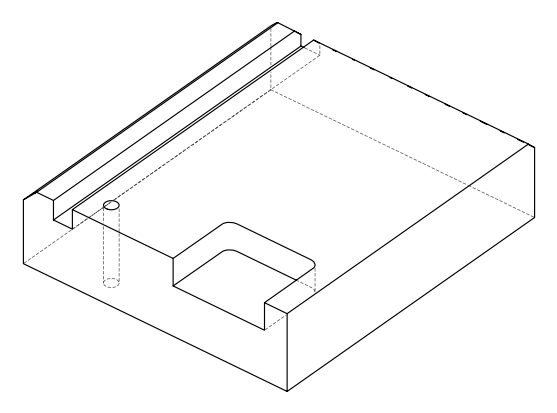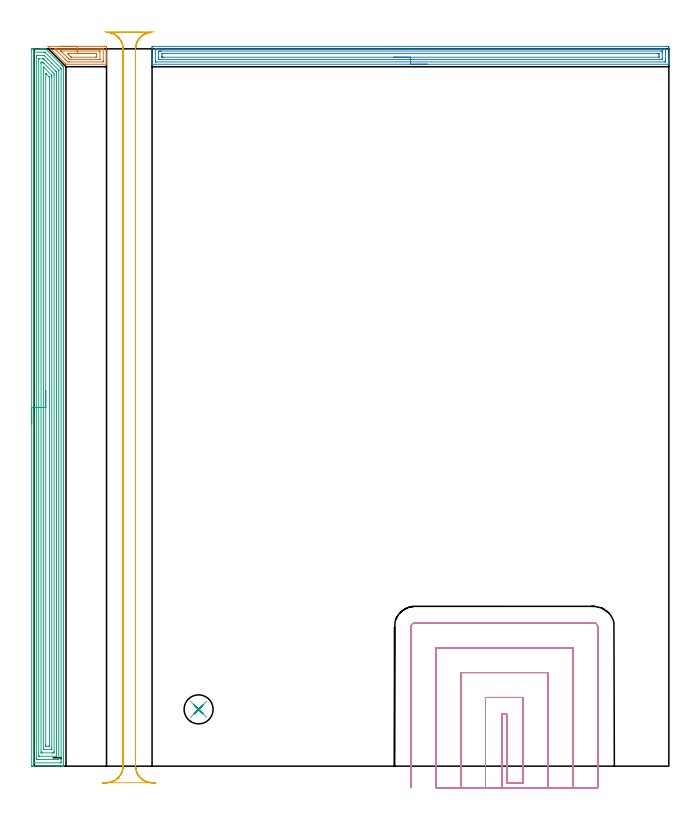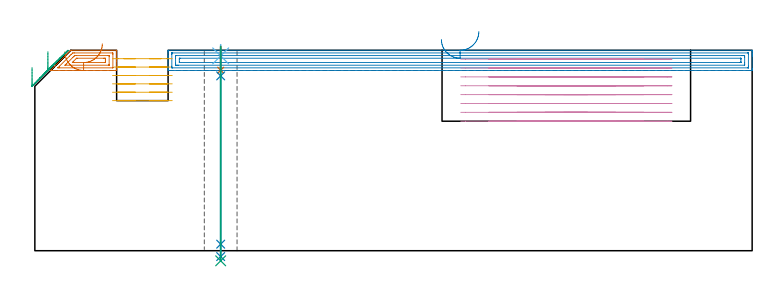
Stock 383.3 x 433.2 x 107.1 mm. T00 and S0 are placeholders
(PLAN: 9 operations, 5 tool changes, 71.3 min)
(1 AREA_MILL | FG_CHAMFER_SURFACE | UGT0205_001 | 1.22 min | 2755 mm3)
(2 AREA_MILL_1 | FG_CHAMFER_SURFACE_1 | UGT0205_001 | 10.24 min | 18552 mm3)
(3 AREA_MILL_2 | FG_CHAMFER_SURFACE_2 | UGT0205_001 | 24.44 min | 79090 mm3)
(4 MILL_SLOT | SLOT_PARTIAL_RECTANGULAR | UGT0201_094 | Follow Part, ap 5, ae 75% | 22.63 min | 483206 mm3)
(5 MILL_RECTANGULAR_SLOT | SLOT_RECTANGULAR | UGT0201_094 | Follow Part, ap 5, ae 75% | 11.66 min | 319740 mm3)
(6 SPOT_DRILL | STEP1HOLE | NXT0321_9005460120000 | 0.05 min | 150 mm3)
(7 DRILL_BLIND_HOLE_INTO_CENTER | STEP1HOLE | UGT0301_191 | 0.05 min | 337 mm3)
(8 GUN_DRILL_THROUGH_HOLE | STEP1HOLE | UGT0307_003 | 0.53 min | 3697 mm3)
(9 SPADE_DRILL_TO_ENLARGE_THROUGH_HOLE | STEP1HOLE | UGT0306_008 | 0.46 min | 21535 mm3)
(TOOL UGT0205_001 | Chamfer Mill 20 x 3 x 45 deg. | D20 FL50 Z2)
(TOOL UGT0201_094 | End mill 20 mm | D20 FL38 Z4)
(TOOL NXT0321_9005460120000 | NC Spot Drill, 142deg, 12mm, Carbide, Uncoated | D12 PA142 FL30 Z2)
(TOOL UGT0301_191 | Twist Drill 7.1 mm | D7.1 PA118 FL66 Z2)
(TOOL UGT0307_003 | Gun Drill 7 mm | D7 PA130 FL24 Z1)
(TOOL UGT0306_008 | Spade Drill 17.5mm | D17.5 PA132 FL10 Z2)
(OP 1 AREA_MILL)
G17 G21 G94 G90
T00 M6
G54
G17 G0 G90 X16.05 Y434.7 S1061 M3
G43 Z117.1 H0
Z106.3
G94 G1 X16.088 Z105.428 F250.
X16.202 Z104.564
X16.391 Z103.712
X16.653 Z102.88
X16.987 Z102.074
X17.39 Z101.3
X17.858 Z100.564
X18.39 Z99.872
X18.979 Z99.229
X19.622 Z98.64
X20.314 Z98.108
X21.05 Z97.64
X21.824 Z97.237
X22.63 Z96.903
X23.462 Z96.641
X24.314 Z96.452
X25.178 Z96.338
X26.05 Z96.3
X43.244
X43.611 Y434.694 Z96.302
X43.69 Y434.691 Z96.305
X43.7 Y434.605 Z96.391
Y429.743 Z101.25
Y428.887 Z102.113
X43.699 Y423.935 Z107.065
X43.69 Y423.905 Z107.095
X43.685 Y423.9 Z107.1
X19.437
X19.205 Y423.904 Z107.089
X19.115 Y423.984 Z107.014
X8.562 Y434.538 Z96.46
X8.481 Y434.62 Z96.377
X8.414 Y434.691 Z96.305
X8.46 Y434.696 Z96.302
X8.535 Y434.7 Z96.3
X8.562
X26.05
Y433.286 Z97.714
X41.485
X41.688 Y433.279 Z97.721
X41.697 Y433.214 Z97.786
X41.698 Y433.193 Z97.807
X41.7 Y433.07 Z97.93
X41.699 Y425.977 Z105.023
X41.697 Y425.756 Z105.244
X41.69 Y425.322 Z105.678
X41.477 Y425.314 Z105.686
X21.2
X20.319 Y425.315 Z105.685
X20.313 Y425.316 Z105.684
X19.437 Y426.117 Z104.883
X19.355 Y426.197 Z104.803
X18.555 Y426.994 Z104.006
X13.147 Y432.403 Z98.597
X12.383 Y433.172 Z97.828
X12.331 Y433.231 Z97.769
X12.383 Y433.282 Z97.718
X12.389 Y433.284 Z97.716
X13.265 Y433.286 Z97.714
X26.05
Y431.872 Z99.128
X39.365 Y431.871 Z99.129
X39.577 Y431.869 Z99.131
X39.653 Y431.867 Z99.133
X39.679 Y431.865 Z99.135
X39.69 Y431.834 Z99.166
X39.7 Y431.516 Z99.484
Y427.083 Z103.917
X39.696 Y426.866 Z104.134
X39.692 Y426.758 Z104.242
X39.69 Y426.737 Z104.263
X39.642 Y426.734 Z104.266
X39.542 Y426.732 Z104.268
X39.188 Y426.729 Z104.271
X22.082
X21.55 Y426.732 Z104.268
X21.378 Y426.735 Z104.265
X21.292 Y426.741 Z104.259
X21.2 Y426.82 Z104.18
X20.926 Y427.083 Z103.917
X20.319 Y427.682 Z103.318
X16.792 Y431.208 Z99.792
X16.485 Y431.516 Z99.484
X16.177 Y431.832 Z99.168
X16.146 Y431.865 Z99.135
X16.165 Y431.867 Z99.133
X16.227 Y431.87 Z99.13
X16.321 Y431.871 Z99.129
X16.438
X26.05 Y431.872 Z99.128
Y430.457 Z100.543
X37.244
X37.495 Y430.455 Z100.545
X37.621 Y430.453 Z100.547
X37.676 Y430.451 Z100.549
X37.69 Y430.417 Z100.583
X37.698 Y430. Z101.
X37.699 Y429.743 Z101.257
X37.7 Y429.112 Z101.888
X37.698 Y428.857 Z102.143
X37.692 Y428.233 Z102.767
X37.684 Y428.15 Z102.85
X37.604 Y428.147 Z102.853
X37.427 Y428.145 Z102.855
X37.072 Y428.143 Z102.857
X36.9
X22.792
X22.437 Y428.146 Z102.854
X22.349 Y428.149 Z102.851
X22.309 Y428.152 Z102.848
X22.25 Y428.207 Z102.793
X22.082 Y428.369 Z102.631
X20.706 Y429.743 Z101.257
X20.319 Y430.133 Z100.867
X20.062 Y430.398 Z100.602
X20.015 Y430.451 Z100.549
X20.104 Y430.453 Z100.547
X20.319 Y430.456 Z100.544
X20.491 Y430.457 Z100.543
X21.2
X26.05
X26.922 Z100.581
X27.786 Z100.695
X28.638 Z100.883
X29.47 Z101.146
X30.276 Z101.48
X31.05 Z101.882
X31.786 Z102.351
X32.478 Z102.882
X33.121 Z103.472
X33.71 Z104.115
X34.241 Z104.807
X34.71 Z105.543
X35.113 Z106.317
X35.447 Z107.123
X35.709 Z107.955
X35.898 Z108.806
X36.012 Z109.671
X36.05 Z110.543
G0 Z117.1
M5
M2
(OP 2 AREA_MILL_1)
G17 G21 G94 G90
T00 M6
G54
G17 G0 G90 X237.25 Y423.9 S1061 M3
G43 Z117.1 H0
G94 G1 X237.212 Z116.228 F250.
X237.098 Z115.363
X236.909 Z114.512
X236.647 Z113.68
X236.313 Z112.874
X235.91 Z112.1
X235.442 Z111.364
X234.91 Z110.672
X234.321 Z110.029
X233.678 Z109.439
X232.986 Z108.908
X232.25 Z108.44
X231.476 Z108.037
X230.67 Z107.703
X229.838 Z107.441
X228.986 Z107.252
X228.122 Z107.138
X227.25 Z107.1
X71.371
X71.209 Y423.903 Z107.088
X71.2 Y423.931 Z107.06
Y424.3 Z106.7
Y424.633 Z106.366
Y425.31 Z105.685
Y426.535 Z104.462
Y427.083 Z103.911
Y427.696 Z103.299
Y433.564 Z97.433
X71.204 Y434.176 Z96.821
X71.208 Y434.692 Z96.306
X71.295 Y434.694 Z96.303
X71.817 Y434.7 Z96.3
X382.155
X382.683 Y434.699 Z96.301
X383.205 Y434.694 Z96.303
X383.292 Y434.692 Z96.306
X383.296 Y434.176 Z96.821
X383.3 Y433.564 Z97.434
Y427.083 Z103.911
Y426.535 Z104.462
Y426.197 Z104.799
Y425.649 Z105.347
Y425.31 Z105.685
Y424.633 Z106.366
Y424.3 Z106.7
Y423.931 Z107.06
X383.291 Y423.903 Z107.088
X383.13 Y423.9 Z107.1
X227.25
Y425.314 Z105.686
X73.604
X73.381 Y425.315 Z105.685
X73.272 Y425.318 Z105.682
X73.221 Y425.321 Z105.679
X73.209 Y425.328 Z105.672
X73.206 Y425.346 Z105.654
X73.202 Y425.454 Z105.546
X73.2 Y425.711 Z105.289
Y426.197 Z104.803
Y432.403 Z98.597
X73.202 Y432.802 Z98.198
X73.21 Y433.204 Z97.796
X73.224 Y433.279 Z97.721
X73.271 Y433.282 Z97.718
X73.381 Y433.284 Z97.716
X73.604 Y433.286 Z97.714
X380.896
X381.119 Y433.285 Z97.715
X381.228 Y433.282 Z97.718
X381.279 Y433.279 Z97.721
X381.291 Y433.272 Z97.728
X381.294 Y433.254 Z97.746
X381.298 Y433.146 Z97.854
X381.3 Y432.889 Z98.111
Y432.403 Z98.597
X381.299 Y426.197 Z104.803
X381.298 Y425.798 Z105.202
X381.29 Y425.396 Z105.604
X381.276 Y425.321 Z105.679
X381.229 Y425.318 Z105.682
X381.118 Y425.316 Z105.684
X380.896 Y425.314 Z105.686
X227.25
Y426.728 Z104.272
X75.39 Y426.729 Z104.271
X75.271 Y426.731 Z104.269
X75.229 Y426.733 Z104.267
X75.213 Y426.735 Z104.265
X75.209 Y426.769 Z104.231
X75.204 Y426.895 Z104.105
X75.201 Y427.083 Z103.917
X75.2 Y427.272 Z103.728
Y428.159 Z102.841
Y430.819 Z100.181
X75.203 Y431.516 Z99.484
X75.207 Y431.699 Z99.301
X75.221 Y431.865 Z99.135
X75.39 Y431.867 Z99.133
X75.927 Y431.87 Z99.13
X76.284 Y431.871 Z99.129
X76.819 Y431.872 Z99.128
X379.11 Y431.871 Z99.129
X379.229 Y431.869 Z99.131
X379.271 Y431.867 Z99.133
X379.287 Y431.866 Z99.134
X379.291 Y431.831 Z99.169
X379.296 Y431.705 Z99.295
X379.299 Y431.516 Z99.484
X379.3 Y431.328 Z99.672
Y430.441 Z100.559
Y427.781 Z103.219
X379.297 Y427.083 Z103.917
X379.293 Y426.901 Z104.099
X379.279 Y426.736 Z104.264
X379.11 Y426.734 Z104.266
X378.573 Y426.73 Z104.27
X378.216 Y426.729 Z104.271
X377.681
X227.25 Y426.728 Z104.272
Y428.143 Z102.857
X77.896
X77.301 Y428.145 Z102.855
X77.234 Y428.147 Z102.853
X77.217 Y428.149 Z102.851
X77.21 Y428.16 Z102.84
X77.207 Y428.21 Z102.79
X77.203 Y428.418 Z102.582
X77.2 Y428.834 Z102.166
X77.201 Y430.175 Z100.825
X77.203 Y430.391 Z100.609
X77.207 Y430.444 Z100.556
X77.211 Y430.451 Z100.549
X77.219 Y430.453 Z100.547
X77.248 Y430.456 Z100.544
X77.351 Y430.457 Z100.543
X376.604
X377.199 Y430.455 Z100.545
X377.266 Y430.453 Z100.547
X377.283 Y430.451 Z100.549
X377.29 Y430.44 Z100.56
X377.293 Y430.39 Z100.61
X377.297 Y430.182 Z100.818
X377.3 Y429.766 Z101.234
Y428.88 Z102.12
X377.299 Y428.425 Z102.575
X377.296 Y428.209 Z102.791
X377.293 Y428.156 Z102.844
X377.289 Y428.149 Z102.851
X377.281 Y428.147 Z102.853
X377.252 Y428.144 Z102.856
X377.149 Y428.143 Z102.857
X227.25
X226.378 Z102.895
X225.514 Z103.009
X224.662 Z103.198
X223.83 Z103.46
X223.024 Z103.794
X222.25 Z104.197
X221.514 Z104.666
X220.822 Z105.197
X220.179 Z105.786
X219.59 Z106.429
X219.058 Z107.122
X218.59 Z107.857
X218.187 Z108.631
X217.853 Z109.437
X217.591 Z110.269
X217.402 Z111.121
X217.288 Z111.986
X217.25 Z112.857
G0 Z117.1
M5
M2
(OP 3 AREA_MILL_2)
G17 G21 G94 G90
T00 M6
G54
G17 G0 G90 X-1.5 Y206.6 S1061 M3
G43 Z117.1 H0
Z97.9
G94 G1 Y206.638 Z97.028 F250.
Y206.752 Z96.163
Y206.941 Z95.312
Y207.203 Z94.48
Y207.537 Z93.674
Y207.94 Z92.9
Y208.408 Z92.164
Y208.94 Z91.472
Y209.529 Z90.829
Y210.172 Z90.24
Y210.864 Z89.708
Y211.6 Z89.24
Y212.374 Z88.837
Y213.18 Z88.503
Y214.012 Z88.241
Y214.864 Z88.052
Y215.728 Z87.938
Y216.6 Z87.9
X-1.499 Y432.569 Z87.901
X-1.496 Y432.963 Z87.902
X-1.493 Y433.19 Z87.905
X-1.11 Y433.2 Z88.288
X4.153 Z93.547
X4.669 Z94.066
X5.03 Z94.426
X5.547 Z94.942
X5.907 Z95.302
X6.784 Y433.199 Z96.182
X6.893 Y433.197 Z96.288
X6.936 Y433.165 Z96.333
X15.818 Y424.282 Z105.218
X16.679 Y423.421 Z106.078
X16.725 Y423.376 Z106.122
X16.772 Y423.328 Z106.171
X16.966 Y423.135 Z106.365
X17.017 Y423.084 Z106.414
X17.07 Y423.03 Z106.469
X17.253 Y422.848 Z106.652
X17.309 Y422.792 Z106.706
X17.369 Y422.732 Z106.767
X17.625 Y422.474 Z107.022
X17.696 Y422.394 Z107.089
X17.7 Y422.285 Z107.1
Y0.184
X17.697 Y0.01 Z107.089
X17.542 Y0.003 Z106.934
X17.379 Y0. Z106.778
X17.154 Z106.553
X16.432 Z105.827
X15.195 Z104.592
X13.801 Z103.197
X-1.11 Z88.288
X-1.371 Y0.003 Z88.027
X-1.492 Y0.01 Z87.906
X-1.499 Y0.134 Z87.899
X-1.5 Y4.006 Z87.9
Y216.6
X-0.086 Z89.314
X-0.085 Y430.631 Z89.315
X-0.079 Y431.189 Z89.321
X-0.014 Y431.193 Z89.386
X0.096 Y431.197 Z89.496
X0.233 Y431.2 Z89.633
X5.907 Z95.307
X6.374 Y431.198 Z95.774
X6.424 Y431.194 Z95.824
X6.447 Y431.19 Z95.847
X6.543 Y431.1 Z95.943
X6.701 Y430.947 Z96.101
X6.784 Y430.866 Z96.184
X6.87 Y430.78 Z96.27
X15.812 Y421.838 Z105.212
X16.078 Y421.565 Z105.478
X16.26 Y421.378 Z105.66
X16.279 Y421.344 Z105.679
X16.282 Y421.325 Z105.682
X16.284 Y421.279 Z105.684
X16.285 Y421.093 Z105.685
X16.286 Y420.943 Z105.686
X16.285 Y2.57 Z105.685
X16.279 Y2.011 Z105.679
X16.213 Y2.007 Z105.613
X16.104 Y2.003 Z105.504
X15.966 Y2. Z105.366
X0.178 Y2.001 Z89.578
X-0.015 Y2.005 Z89.385
X-0.05 Y2.008 Z89.35
X-0.079 Y2.014 Z89.321
X-0.08 Y2.059 Z89.32
X-0.085 Y2.269 Z89.315
Y2.42
X-0.086 Y3.164 Z89.314
Y216.6
X1.328 Z90.728
X1.329 Y428.294 Z90.729
X1.334 Y428.992 Z90.734
X1.335 Y429.182 Z90.735
X1.522 Y429.19 Z90.922
X2.196 Y429.199 Z91.596
X5.704 Z95.104
X5.907 Y429.193 Z95.307
X5.974 Y429.19 Z95.374
X6.016 Y429.173 Z95.416
X6.054 Y429.138 Z95.454
X6.207 Y428.992 Z95.607
X10.681 Y424.52 Z100.081
X14.678 Y420.522 Z104.078
X14.794 Y420.404 Z104.194
X14.85 Y420.342 Z104.25
X14.862 Y420.327 Z104.262
X14.865 Y420.301 Z104.265
X14.868 Y420.246 Z104.268
X14.871 Y420.049 Z104.271
Y4.906
X14.866 Y4.208 Z104.266
X14.864 Y4.018 Z104.264
X14.678 Y4.01 Z104.078
X14.004 Y4.001 Z103.404
X2.399 Y4. Z91.799
X1.723 Y4.003 Z91.123
X1.522 Y4.01 Z90.922
X1.335 Y4.021 Z90.735
X1.332 Y4.208 Z90.732
X1.33 Y4.404 Z90.73
X1.329 Y5.102 Z90.729
X1.328 Y5.3 Z90.728
Y216.6
X2.743 Z92.143
Y426.852
X2.745 Y427.034 Z92.145
X2.748 Y427.178 Z92.148
X2.75 Y427.191 Z92.15
X2.758 Y427.194 Z92.158
X2.784 Y427.198 Z92.184
X2.839 Y427.199 Z92.239
X5.03 Y427.2 Z94.43
X5.47 Y427.196 Z94.87
X5.524 Y427.193 Z94.924
X5.55 Y427.189 Z94.95
X5.593 Y427.15 Z94.993
X5.732 Y427.016 Z95.132
X5.907 Y426.844 Z95.307
X12.924 Y419.826 Z102.324
X13.255 Y419.49 Z102.655
X13.421 Y419.318 Z102.821
X13.45 Y419.276 Z102.85
X13.453 Y419.232 Z102.853
X13.455 Y419.155 Z102.855
X13.457 Y418.611 Z102.857
Y418.26
Y6.348
X13.455 Y6.166 Z102.855
X13.451 Y6.023 Z102.851
X13.45 Y6.009 Z102.85
X13.442 Y6.006 Z102.842
X13.415 Y6.003 Z102.815
X13.361 Y6.001 Z102.761
X3.276 Y6. Z92.676
X2.84 Y6.01 Z92.24
X2.749 Y6.021 Z92.149
X2.746 Y6.085 Z92.146
X2.745 Y6.151 Z92.145
X2.743 Y6.54 Z92.143
Y6.891
Y216.6
X4.157 Z93.557
Y424.52
X4.161 Y424.965 Z93.561
X4.164 Y425.179 Z93.564
X4.373 Y425.19 Z93.773
X5.03 Z94.43
X5.12 Y425.17 Z94.52
X5.213 Y425.081 Z94.613
X5.401 Y424.897 Z94.801
X5.781 Y424.52 Z95.181
X5.907 Y424.395 Z95.307
X11.147 Y419.155 Z100.547
X12.034 Y418.26 Z101.434
X12.043 Y417.37 Z101.443
Y8.684
X12.039 Y8.235 Z101.439
X12.036 Y8.021 Z101.436
X11.827 Y8.009 Z101.227
X11.17 Y8.002 Z100.57
X10.959 Y8. Z100.359
X4.818 Y8.001 Z94.218
X4.284 Y8.01 Z93.684
X4.164 Y8.022 Z93.564
X4.161 Y8.234 Z93.561
X4.157 Y8.676 Z93.557
Y216.6
X5.571 Z94.971
Y422.18
X5.572 Y422.229 Z94.972
X5.574 Y422.258 Z94.974
X5.575 Y422.261 Z94.975
X5.604 Y422.236 Z95.004
X5.803 Y422.047 Z95.203
X5.907 Y421.945 Z95.307
X10.486 Y417.366 Z99.886
X10.551 Y417.297 Z99.951
X10.601 Y417.239 Z100.001
X10.622 Y417.211 Z100.022
X10.624 Y417.194 Z100.024
X10.627 Y417.025 Z100.027
X10.629 Y416.472 Z100.029
Y416.129
Y11.02
X10.627 Y10.468 Z100.027
X10.625 Y10.13 Z100.025
X10.622 Y10.021 Z100.022
X10.522 Y10.01 Z99.922
X10.293 Y10.006 Z99.693
X9.874 Y10.001 Z99.274
X5.754 Z95.154
X5.632 Y10.003 Z95.032
X5.594 Y10.007 Z94.994
X5.579 Y10.01 Z94.979
X5.577 Y10.029 Z94.977
X5.574 Y10.125 Z94.974
X5.572 Y10.468 Z94.972
X5.571 Y216.6 Z94.971
X6.985 Z96.385
X6.986 Y418.055 Z96.386
X6.987 Y418.26 Z96.387
X6.991 Y418.385 Z96.391
X6.992 Y418.399 Z96.392
X7.006 Y418.39 Z96.406
X7.027 Y418.372 Z96.427
X7.142 Y418.26 Z96.542
X8.931 Y416.472 Z98.331
X9.064 Y416.336 Z98.464
X9.171 Y416.223 Z98.571
X9.203 Y416.188 Z98.603
X9.208 Y416.168 Z98.608
X9.21 Y416.127 Z98.61
X9.214 Y415.783 Z98.614
Y12.463
X9.211 Y12.257 Z98.611
X9.208 Y12.085 Z98.608
X9.203 Y12.01 Z98.603
X9.042 Y12.006 Z98.442
X8.789 Y12.001 Z98.189
X7.661 Y12. Z97.061
X7.034 Y12.002 Z96.434
X7.003 Y12.007 Z96.403
X6.992 Y12.01 Z96.392
X6.99 Y12.047 Z96.39
X6.987 Y12.257 Z96.387
X6.985 Y12.946 Z96.385
Y13.151
Y216.6
Y217.472 Z96.423
Y218.336 Z96.537
Y219.188 Z96.726
Y220.02 Z96.988
Y220.826 Z97.322
Y221.6 Z97.725
Y222.336 Z98.194
Y223.028 Z98.725
Y223.671 Z99.314
Y224.26 Z99.957
Y224.792 Z100.65
Y225.26 Z101.385
Y225.663 Z102.159
Y225.997 Z102.965
Y226.259 Z103.797
Y226.448 Z104.649
Y226.562 Z105.514
Y226.6 Z106.385
G0 Z117.1
M5
M2
(OP 4 MILL_SLOT)
G17 G21 G94 G90
T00 M6
G54
G17 G0 G90 X282.6 Y-13. S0 M3
G43 Z117.1 H0
Z102.362
G94 G1 Y-10. F250.
Y31.5 F500.
X285.4
Y-10.
X295.4
Y41.5
X272.6
Y-10.
Y-13. F250.
X310.4
Y-10.
Y56.5 F500.
X257.6
Y-10.
Y-13. F250.
X325.4
Y-10.
Y71.5 F500.
X242.6
Y-10.
Y-13. F250.
X340.4
Y-10.
Y84. F500.
G3 X337.9 Y86.5 R2.5
G1 X230.1
G3 X227.6 Y84. R2.5
G1 Y-10.
Y-13. F250.
G0 X282.6 Z97.625
G1 Y-10.
Y31.5 F500.
X285.4
Y-10.
X295.4
Y41.5
X272.6
Y-10.
Y-13. F250.
X310.4
Y-10.
Y56.5 F500.
X257.6
Y-10.
Y-13. F250.
X325.4
Y-10.
Y71.5 F500.
X242.6
Y-10.
Y-13. F250.
X340.4
Y-10.
Y84. F500.
G3 X337.9 Y86.5 R2.5
G1 X230.1
G3 X227.6 Y84. R2.5
G1 Y-10.
Y-13. F250.
G0 X282.6 Z92.887
G1 Y-10.
Y31.5 F500.
X285.4
Y-10.
X295.4
Y41.5
X272.6
Y-10.
Y-13. F250.
X310.4
Y-10.
Y56.5 F500.
X257.6
Y-10.
Y-13. F250.
X325.4
Y-10.
Y71.5 F500.
X242.6
Y-10.
Y-13. F250.
X340.4
Y-10.
Y84. F500.
G3 X337.9 Y86.5 R2.5
G1 X230.1
G3 X227.6 Y84. R2.5
G1 Y-10.
Y-13. F250.
G0 X282.6 Z88.15
G1 Y-10.
Y31.5 F500.
X285.4
Y-10.
X295.4
Y41.5
X272.6
Y-10.
Y-13. F250.
X310.4
Y-10.
Y56.5 F500.
X257.6
Y-10.
Y-13. F250.
X325.4
Y-10.
Y71.5 F500.
X242.6
Y-10.
Y-13. F250.
X340.4
Y-10.
Y84. F500.
G3 X337.9 Y86.5 R2.5
G1 X230.1
G3 X227.6 Y84. R2.5
G1 Y-10.
Y-13. F250.
G0 X282.6 Z83.412
G1 Y-10.
Y31.5 F500.
X285.4
Y-10.
X295.4
Y41.5
X272.6
Y-10.
Y-13. F250.
X310.4
Y-10.
Y56.5 F500.
X257.6
Y-10.
Y-13. F250.
X325.4
Y-10.
Y71.5 F500.
X242.6
Y-10.
Y-13. F250.
X340.4
Y-10.
Y84. F500.
G3 X337.9 Y86.5 R2.5
G1 X230.1
G3 X227.6 Y84. R2.5
G1 Y-10.
Y-13. F250.
G0 X282.6 Z78.675
G1 Y-10.
Y31.5 F500.
X285.4
Y-10.
X295.4
Y41.5
X272.6
Y-10.
Y-13. F250.
X310.4
Y-10.
Y56.5 F500.
X257.6
Y-10.
Y-13. F250.
X325.4
Y-10.
Y71.5 F500.
X242.6
Y-10.
Y-13. F250.
X340.4
Y-10.
Y84. F500.
G3 X337.9 Y86.5 R2.5
G1 X230.1
G3 X227.6 Y84. R2.5
G1 Y-10.
Y-13. F250.
G0 X282.6 Z73.937
G1 Y-10.
Y31.5 F500.
X285.4
Y-10.
X295.4
Y41.5
X272.6
Y-10.
Y-13. F250.
X310.4
Y-10.
Y56.5 F500.
X257.6
Y-10.
Y-13. F250.
X325.4
Y-10.
Y71.5 F500.
X242.6
Y-10.
Y-13. F250.
X340.4
Y-10.
Y84. F500.
G3 X337.9 Y86.5 R2.5
G1 X230.1
G3 X227.6 Y84. R2.5
G1 Y-10.
Y-13. F250.
G0 X282.6 Z69.2
G1 Y-10.
Y31.5 F500.
X285.4
Y-10.
X295.4
Y41.5
X272.6
Y-10.
Y-13. F250.
X310.4
Y-10.
Y56.5 F500.
X257.6
Y-10.
Y-13. F250.
X325.4
Y-10.
Y71.5 F500.
X242.6
Y-10.
Y-13. F250.
X340.4
Y-10.
Y84. F500.
G3 X337.9 Y86.5 R2.5
G1 X230.1
G3 X227.6 Y84. R2.5
G1 Y-10.
Y-13. F250.
G0 Z117.1
M5
M2
(OP 5 MILL_RECTANGULAR_SLOT)
G17 G21 G94 G90
T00 M6
G54
G17 G0 G90 X73.417 Y-10.202 S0 M3
G43 Z117.1 H0
Z102.617
G94 G1 X70.426 Y-9.97 F250.
G2 X61.2 Y0. R10. F500.
G1 Y433.2
G2 X67.352 Y442.43 R10.
G3 X63.52 Y443.2 R10.
G1 X51.379
G3 X47.547 Y442.43 R10.
G2 X53.7 Y433.2 R10.
G1 Y0.
G2 X44.474 Y-9.97 R10.
G1 X41.483 Y-10.202 F250.
G0 Z117.1
X42.341 Y443.551
Z98.133
G1 X45.302 Y443.071
G2 X53.7 Y433.2 R10. F500.
G1 Y0.
G2 X44.474 Y-9.97 R10.
G1 Y-10.
X70.426
Y-9.97
G2 X61.2 Y0. R10.
G1 Y433.2
G2 X69.577 Y443.067 R10.
G1 X72.538 Y443.554 F250.
G0 Z117.1
X73.417 Y-10.202
Z93.65
G1 X70.426 Y-9.97
G2 X61.2 Y0. R10. F500.
G1 Y433.2
G2 X70.753 Y443.19 R10.
G1 X44.147
G2 X53.7 Y433.2 R10.
G1 Y0.
G2 X44.474 Y-9.97 R10.
G1 X41.483 Y-10.202 F250.
G0 X73.417 Z89.167
G1 X70.426 Y-9.97
G2 X61.2 Y0. R10. F500.
G1 Y433.2
G2 X70.753 Y443.19 R10.
G1 X44.147
G2 X53.7 Y433.2 R10.
G1 Y0.
G2 X44.474 Y-9.97 R10.
G1 X41.483 Y-10.202 F250.
G0 X73.417 Z84.683
G1 X70.426 Y-9.97
G2 X61.2 Y0. R10. F500.
G1 Y433.2
G2 X70.753 Y443.19 R10.
G1 Y443.2
X44.147
Y443.19
G2 X53.7 Y433.2 R10.
G1 Y0.
G2 X44.474 Y-9.97 R10.
G1 X41.483 Y-10.202 F250.
G0 X73.417 Z80.2
G1 X70.426 Y-9.97
G2 X61.2 Y0. R10. F500.
G1 Y433.2
G2 X70.753 Y443.19 R10.
G1 X44.147
G2 X53.7 Y433.2 R10.
G1 Y0.
G2 X44.474 Y-9.97 R10.
G1 X41.483 Y-10.202 F250.
G0 Z117.1
M5
M2
(OP 6 SPOT_DRILL)
G17 G21 G94 G90
T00 M6
G54
G17 G0 G90 X99.3 Y34.3 S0 M3
G43 Z117.1 H0
G94 G81 G98 Z104.1 F250. R110.1
G80
M5
M2
(OP 7 DRILL_BLIND_HOLE_INTO_CENTER)
G17 G21 G94 G90
T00 M6
G54
G17 G0 G90 X99.3 Y34.3 S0 M3
G43 Z117.1 H0
G94 G81 G98 Z96.45 F250. R109.1
G80
M5
M2
(OP 8 GUN_DRILL_THROUGH_HOLE)
G17 G21 G94 G90
T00 M6
G54
G17 G0 G90 X99.3 Y34.3 M8
G43 Z117.1 H0
Z107.741
S716 M3
G94 G1 Z93.421 F125. M26
G4 X.084
Z3.5 F250.
G4 X.084
Z-3.132 F125.
G4 X.084
M5
M9
G0 Z107.741
Z117.1
M2
(OP 9 SPADE_DRILL_TO_ENLARGE_THROUGH_HOLE)
G17 G21 G94 G90
T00 M6
G54
G17 G0 G90 X99.3 Y34.3 S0 M3
G43 Z117.1 H0
G94 G73 G98 Z-5.396 F250. Q16.071 R109.1
G80
M5
M2
